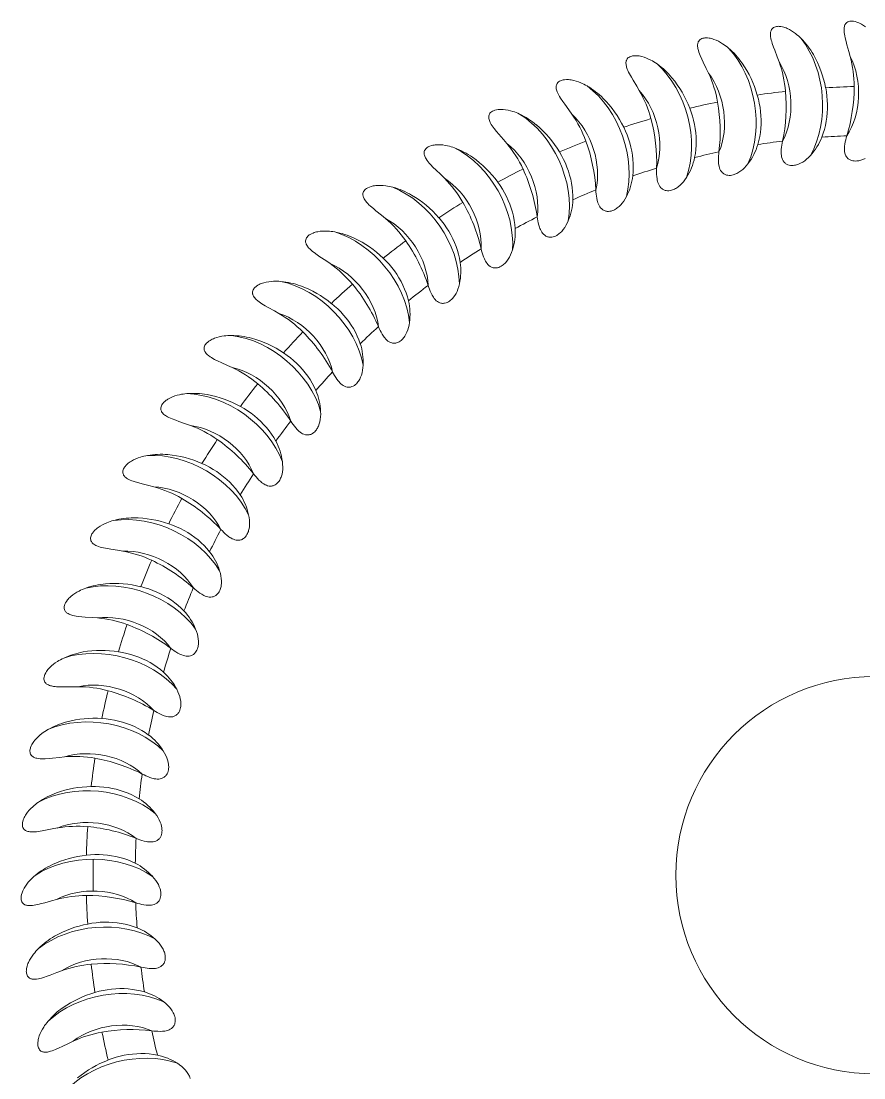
# Model space of a CAD drawing. Extents: x 89 to 513, y 1 to 440.
# Drawn here: x 417.77 to 447.86, y 182.76 to 220.47 of the extents above; entities that cross this region are included whole.
import ezdxf

# ---------------------------------------------------------------- set-up
doc = ezdxf.new("R2010")
doc.units = 0
doc.header["$LTSCALE"] = 7
doc.header["$MEASUREMENT"] = 0
doc.layers.add('8', color=252, linetype='CONTINUOUS', lineweight=15)

msp = doc.modelspace()

# ---------------------------------------------------------------- linework, layer by layer
at = {"layer": '8', "ltscale": 0.000105562}
msp.add_line((444.958, 216.183), (444.959, 216.187), dxfattribs=at)
at = {"layer": '8', "ltscale": 0.000105595}
msp.add_line((447.253, 216.369), (447.254, 216.373), dxfattribs=at)
at = {"layer": '8', "ltscale": 0.000105612}
msp.add_line((442.688, 215.797), (442.688, 215.801), dxfattribs=at)
at = {"layer": '8', "ltscale": 0.000105723}
msp.add_line((440.46, 215.215), (440.46, 215.219), dxfattribs=at)
at = {"layer": '8', "ltscale": 0.000105822}
msp.add_line((438.291, 214.44), (438.291, 214.445), dxfattribs=at)
at = {"layer": '8', "ltscale": 0.000105631}
msp.add_line((436.199, 213.48), (436.198, 213.484), dxfattribs=at)
at = {"layer": '8', "ltscale": 0.000105665}
msp.add_line((434.197, 212.341), (434.196, 212.345), dxfattribs=at)
at = {"layer": '8', "ltscale": 0.000105854}
msp.add_line((432.303, 211.032), (432.302, 211.036), dxfattribs=at)
at = {"layer": '8', "ltscale": 0.000105614}
msp.add_line((430.53, 209.563), (430.528, 209.567), dxfattribs=at)
at = {"layer": '8', "ltscale": 0.000105645}
msp.add_line((428.892, 207.945), (428.89, 207.948), dxfattribs=at)
at = {"layer": '8', "ltscale": 0.000105436}
msp.add_line((427.401, 206.19), (427.398, 206.193), dxfattribs=at)
at = {"layer": '8', "ltscale": 0.000105778}
msp.add_line((426.068, 204.312), (426.066, 204.315), dxfattribs=at)
at = {"layer": '8', "ltscale": 0.000105788}
msp.add_line((424.905, 202.325), (424.902, 202.328), dxfattribs=at)
at = {"layer": '8', "ltscale": 0.000105777}
msp.add_line((423.919, 200.244), (423.916, 200.247), dxfattribs=at)
at = {"layer": '8', "ltscale": 0.000105629}
msp.add_line((423.118, 198.085), (423.115, 198.088), dxfattribs=at)
at = {"layer": '8', "ltscale": 0.000105437}
msp.add_line((422.508, 195.865), (422.505, 195.867), dxfattribs=at)
at = {"layer": '8', "ltscale": 0.000105602}
msp.add_line((422.095, 193.6), (422.091, 193.601), dxfattribs=at)
at = {"layer": '8', "ltscale": 0.000105618}
msp.add_line((421.88, 191.307), (421.876, 191.309), dxfattribs=at)
at = {"layer": '8', "ltscale": 0.028284}
msp.add_line((420.342, 189.427), (420.342, 190.559), dxfattribs=at)
at = {"layer": '8', "ltscale": 0.000105541}
msp.add_line((421.865, 189.004), (421.861, 189.006), dxfattribs=at)
at = {"layer": '8', "ltscale": 0.000105601}
msp.add_line((422.052, 186.709), (422.048, 186.71), dxfattribs=at)
at = {"layer": '8', "ltscale": 0.000105657}
msp.add_line((422.438, 184.439), (422.434, 184.44), dxfattribs=at)
at = {"layer": '8'}
for points in [[(445.62, 219.848), (445.573, 219.894), (445.524, 219.939), (445.475, 219.981), (445.426, 220.021), (445.355, 220.072), (445.283, 220.12), (445.207, 220.164), (445.128, 220.203), (445.084, 220.222), (445.038, 220.239), (445, 220.251), (444.961, 220.261), (444.902, 220.273), (444.842, 220.28), (444.812, 220.281), (444.782, 220.28), (444.743, 220.276), (444.705, 220.267), (444.669, 220.254), (444.637, 220.236), (444.608, 220.215), (444.585, 220.19), (444.565, 220.162), (444.555, 220.142), (444.547, 220.121), (444.539, 220.096), (444.533, 220.07), (444.529, 220.034), (444.527, 219.997), (444.529, 219.96), (444.532, 219.923), (444.544, 219.849), (444.557, 219.792), (444.571, 219.737), (444.592, 219.669), (444.636, 219.539), (444.678, 219.426), (444.768, 219.194), (444.833, 219.019)], [(447.92, 220.263), (447.848, 220.313), (447.773, 220.359), (447.73, 220.382), (447.686, 220.403), (447.649, 220.418), (447.611, 220.432), (447.554, 220.449), (447.494, 220.461), (447.464, 220.465), (447.435, 220.466), (447.395, 220.465), (447.357, 220.46), (447.32, 220.45), (447.286, 220.436), (447.256, 220.416), (447.23, 220.394), (447.209, 220.368), (447.197, 220.349), (447.187, 220.329), (447.177, 220.304), (447.169, 220.279), (447.161, 220.243), (447.156, 220.206), (447.154, 220.169), (447.155, 220.132), (447.16, 220.057), (447.168, 220), (447.178, 219.943), (447.192, 219.875), (447.225, 219.741), (447.257, 219.625), (447.326, 219.385), (447.375, 219.206)], [(443.028, 219.506), (442.977, 219.548), (442.924, 219.588), (442.872, 219.625), (442.819, 219.661), (442.745, 219.706), (442.668, 219.747), (442.589, 219.784), (442.507, 219.816), (442.461, 219.831), (442.414, 219.844), (442.375, 219.853), (442.335, 219.86), (442.275, 219.867), (442.215, 219.869), (442.185, 219.867), (442.155, 219.863), (442.117, 219.855), (442.08, 219.843), (442.045, 219.827), (442.014, 219.807), (441.988, 219.783), (441.967, 219.756), (441.95, 219.727), (441.941, 219.706), (441.935, 219.685), (441.929, 219.659), (441.926, 219.632), (441.925, 219.596), (441.926, 219.559), (441.931, 219.522), (441.937, 219.486), (441.956, 219.413), (441.973, 219.358), (441.993, 219.303), (442.019, 219.238), (442.075, 219.112), (442.127, 219.004), (442.236, 218.78), (442.316, 218.612)], [(440.476, 218.939), (440.421, 218.977), (440.365, 219.012), (440.31, 219.045), (440.254, 219.075), (440.176, 219.114), (440.096, 219.149), (440.014, 219.178), (439.93, 219.203), (439.882, 219.214), (439.835, 219.223), (439.795, 219.228), (439.755, 219.232), (439.694, 219.233), (439.634, 219.23), (439.604, 219.225), (439.575, 219.219), (439.537, 219.208), (439.501, 219.193), (439.468, 219.174), (439.44, 219.151), (439.415, 219.125), (439.396, 219.096), (439.383, 219.066), (439.376, 219.044), (439.371, 219.022), (439.368, 218.996), (439.367, 218.969), (439.369, 218.932), (439.374, 218.896), (439.381, 218.86), (439.391, 218.824), (439.416, 218.753), (439.438, 218.7), (439.462, 218.647), (439.494, 218.585), (439.561, 218.464), (439.621, 218.36), (439.75, 218.147), (439.844, 217.986)], [(437.983, 218.152), (437.925, 218.185), (437.866, 218.215), (437.808, 218.243), (437.75, 218.269), (437.669, 218.3), (437.586, 218.328), (437.502, 218.35), (437.415, 218.367), (437.367, 218.374), (437.319, 218.379), (437.279, 218.381), (437.239, 218.381), (437.178, 218.377), (437.119, 218.368), (437.089, 218.361), (437.061, 218.353), (437.024, 218.338), (436.99, 218.32), (436.958, 218.298), (436.932, 218.273), (436.91, 218.245), (436.894, 218.214), (436.882, 218.183), (436.878, 218.161), (436.875, 218.138), (436.874, 218.112), (436.875, 218.085), (436.88, 218.049), (436.888, 218.013), (436.899, 217.978), (436.912, 217.943), (436.943, 217.874), (436.97, 217.823), (436.998, 217.773), (437.035, 217.713), (437.112, 217.599), (437.182, 217.501), (437.328, 217.299), (437.436, 217.148)], [(446.363, 216.325), (446.413, 216.463), (446.456, 216.604), (446.492, 216.748), (446.521, 216.894), (446.542, 217.041), (446.557, 217.19), (446.564, 217.34), (446.565, 217.491), (446.558, 217.641), (446.545, 217.791), (446.525, 217.941), (446.499, 218.089)], [(444.076, 216.061), (444.113, 216.203), (444.144, 216.347), (444.167, 216.493), (444.183, 216.641), (444.191, 216.79), (444.193, 216.94), (444.187, 217.09), (444.174, 217.24), (444.155, 217.389), (444.129, 217.538), (444.096, 217.685), (444.057, 217.83)], [(435.567, 217.151), (435.507, 217.178), (435.445, 217.204), (435.386, 217.226), (435.325, 217.247), (435.242, 217.271), (435.157, 217.291), (435.071, 217.306), (434.984, 217.316), (434.935, 217.319), (434.887, 217.319), (434.846, 217.317), (434.806, 217.314), (434.747, 217.305), (434.688, 217.291), (434.659, 217.281), (434.632, 217.27), (434.596, 217.253), (434.564, 217.231), (434.534, 217.207), (434.51, 217.18), (434.491, 217.149), (434.477, 217.118), (434.469, 217.085), (434.466, 217.063), (434.465, 217.041), (434.466, 217.014), (434.47, 216.988), (434.478, 216.952), (434.489, 216.917), (434.503, 216.883), (434.519, 216.849), (434.556, 216.783), (434.587, 216.735), (434.62, 216.687), (434.662, 216.631), (434.749, 216.524), (434.826, 216.433), (434.99, 216.244), (435.111, 216.103)], [(441.819, 215.599), (441.845, 215.743), (441.863, 215.89), (441.873, 216.037), (441.876, 216.186), (441.871, 216.335), (441.859, 216.484), (441.841, 216.633), (441.815, 216.782), (441.783, 216.929), (441.744, 217.074), (441.698, 217.218), (441.647, 217.36)], [(439.612, 214.941), (439.625, 215.088), (439.63, 215.235), (439.627, 215.383), (439.617, 215.532), (439.599, 215.68), (439.575, 215.827), (439.543, 215.974), (439.505, 216.12), (439.46, 216.263), (439.408, 216.405), (439.351, 216.544), (439.286, 216.681)], [(445.953, 215.673), (445.886, 215.604), (445.818, 215.542), (445.749, 215.487), (445.678, 215.439), (445.606, 215.399), (445.533, 215.365), (445.496, 215.352), (445.459, 215.34), (445.424, 215.331), (445.389, 215.324), (445.342, 215.318), (445.295, 215.316), (445.248, 215.319), (445.201, 215.327), (445.153, 215.341), (445.128, 215.351), (445.104, 215.363), (445.081, 215.377), (445.059, 215.394), (445.036, 215.414), (445.014, 215.437), (444.984, 215.476), (444.958, 215.525), (444.94, 215.57), (444.926, 215.62), (444.916, 215.672), (444.91, 215.726), (444.908, 215.767), (444.908, 215.809), (444.912, 215.89), (444.92, 215.967), (444.931, 216.042), (444.944, 216.113), (444.958, 216.183)], [(447.905, 215.566), (447.83, 215.532), (447.755, 215.505), (447.717, 215.494), (447.679, 215.486), (447.643, 215.48), (447.608, 215.476), (447.561, 215.474), (447.514, 215.477), (447.467, 215.483), (447.42, 215.495), (447.374, 215.514), (447.35, 215.526), (447.327, 215.54), (447.306, 215.556), (447.284, 215.575), (447.264, 215.596), (447.244, 215.621), (447.218, 215.663), (447.196, 215.714), (447.182, 215.76), (447.172, 215.811), (447.167, 215.864), (447.166, 215.918), (447.167, 215.96), (447.171, 216.001), (447.182, 216.081), (447.197, 216.158), (447.214, 216.232), (447.233, 216.301), (447.253, 216.369)], [(433.249, 215.943), (433.186, 215.965), (433.122, 215.985), (433.061, 216.002), (432.999, 216.017), (432.914, 216.034), (432.828, 216.047), (432.741, 216.055), (432.653, 216.056), (432.604, 216.055), (432.556, 216.051), (432.516, 216.046), (432.476, 216.039), (432.418, 216.025), (432.36, 216.006), (432.333, 215.994), (432.306, 215.98), (432.273, 215.96), (432.242, 215.936), (432.215, 215.909), (432.193, 215.879), (432.176, 215.848), (432.165, 215.815), (432.16, 215.782), (432.159, 215.76), (432.16, 215.737), (432.164, 215.711), (432.17, 215.685), (432.181, 215.65), (432.195, 215.616), (432.212, 215.583), (432.231, 215.551), (432.273, 215.489), (432.308, 215.443), (432.345, 215.399), (432.392, 215.346), (432.488, 215.247), (432.573, 215.163), (432.752, 214.989), (432.885, 214.859)], [(437.471, 214.094), (437.47, 214.241), (437.463, 214.389), (437.447, 214.536), (437.424, 214.683), (437.394, 214.829), (437.356, 214.974), (437.312, 215.117), (437.261, 215.259), (437.204, 215.398), (437.14, 215.535), (437.07, 215.668), (436.995, 215.799)], [(443.723, 215.376), (443.663, 215.301), (443.6, 215.234), (443.536, 215.173), (443.47, 215.119), (443.402, 215.072), (443.332, 215.033), (443.296, 215.016), (443.26, 215.001), (443.226, 214.989), (443.192, 214.979), (443.146, 214.969), (443.1, 214.963), (443.052, 214.962), (443.004, 214.965), (442.955, 214.975), (442.93, 214.983), (442.905, 214.993), (442.881, 215.005), (442.857, 215.02), (442.833, 215.038), (442.809, 215.059), (442.776, 215.096), (442.745, 215.142), (442.723, 215.185), (442.705, 215.233), (442.691, 215.285), (442.68, 215.337), (442.675, 215.379), (442.671, 215.42), (442.668, 215.501), (442.669, 215.579), (442.674, 215.655), (442.68, 215.726), (442.688, 215.797)], [(441.528, 214.886), (441.475, 214.806), (441.418, 214.733), (441.359, 214.667), (441.298, 214.608), (441.234, 214.555), (441.168, 214.51), (441.134, 214.49), (441.1, 214.472), (441.067, 214.457), (441.034, 214.444), (440.989, 214.43), (440.943, 214.42), (440.896, 214.414), (440.848, 214.414), (440.798, 214.419), (440.772, 214.425), (440.746, 214.433), (440.721, 214.443), (440.696, 214.455), (440.67, 214.471), (440.645, 214.49), (440.609, 214.524), (440.574, 214.567), (440.549, 214.608), (440.526, 214.655), (440.507, 214.705), (440.493, 214.756), (440.483, 214.797), (440.476, 214.838), (440.466, 214.918), (440.46, 214.996), (440.458, 215.072), (440.458, 215.144), (440.46, 215.215)], [(431.044, 214.537), (430.98, 214.554), (430.915, 214.568), (430.852, 214.58), (430.789, 214.59), (430.703, 214.599), (430.616, 214.604), (430.528, 214.604), (430.44, 214.599), (430.392, 214.593), (430.344, 214.585), (430.305, 214.576), (430.266, 214.566), (430.209, 214.547), (430.154, 214.522), (430.127, 214.508), (430.102, 214.492), (430.07, 214.469), (430.042, 214.442), (430.017, 214.413), (429.998, 214.382), (429.984, 214.349), (429.976, 214.316), (429.973, 214.282), (429.974, 214.26), (429.977, 214.237), (429.983, 214.211), (429.992, 214.186), (430.006, 214.152), (430.023, 214.12), (430.043, 214.088), (430.064, 214.058), (430.111, 214), (430.151, 213.957), (430.191, 213.917), (430.243, 213.869), (430.347, 213.778), (430.439, 213.701), (430.633, 213.544), (430.776, 213.426)], [(435.411, 213.064), (435.398, 213.21), (435.377, 213.356), (435.349, 213.502), (435.313, 213.646), (435.27, 213.789), (435.22, 213.93), (435.164, 214.069), (435.101, 214.205), (435.032, 214.339), (434.956, 214.47), (434.875, 214.597), (434.788, 214.72)], [(439.384, 214.206), (439.338, 214.122), (439.288, 214.044), (439.235, 213.973), (439.179, 213.909), (439.12, 213.851), (439.058, 213.8), (439.026, 213.777), (438.993, 213.756), (438.962, 213.738), (438.93, 213.723), (438.886, 213.705), (438.842, 213.691), (438.796, 213.681), (438.748, 213.676), (438.697, 213.678), (438.671, 213.681), (438.645, 213.687), (438.619, 213.694), (438.593, 213.705), (438.566, 213.718), (438.539, 213.735), (438.5, 213.765), (438.462, 213.805), (438.433, 213.844), (438.406, 213.888), (438.383, 213.936), (438.364, 213.987), (438.351, 214.026), (438.34, 214.067), (438.323, 214.146), (438.311, 214.223), (438.302, 214.298), (438.296, 214.37), (438.291, 214.44)], [(433.449, 211.858), (433.423, 212.003), (433.39, 212.146), (433.349, 212.288), (433.301, 212.429), (433.246, 212.568), (433.184, 212.704), (433.115, 212.838), (433.041, 212.968), (432.96, 213.095), (432.873, 213.219), (432.782, 213.338), (432.684, 213.454)], [(437.308, 213.342), (437.269, 213.254), (437.226, 213.172), (437.179, 213.097), (437.129, 213.028), (437.076, 212.965), (437.018, 212.909), (436.988, 212.883), (436.958, 212.86), (436.928, 212.839), (436.897, 212.821), (436.855, 212.799), (436.812, 212.781), (436.767, 212.768), (436.72, 212.759), (436.669, 212.756), (436.643, 212.757), (436.616, 212.76), (436.59, 212.765), (436.563, 212.773), (436.535, 212.784), (436.506, 212.799), (436.465, 212.826), (436.423, 212.862), (436.391, 212.898), (436.361, 212.94), (436.334, 212.986), (436.31, 213.034), (436.294, 213.073), (436.28, 213.112), (436.256, 213.189), (436.237, 213.265), (436.222, 213.339), (436.209, 213.41), (436.199, 213.48)], [(428.97, 212.945), (428.905, 212.956), (428.839, 212.965), (428.775, 212.971), (428.712, 212.975), (428.625, 212.977), (428.538, 212.974), (428.451, 212.967), (428.364, 212.954), (428.316, 212.943), (428.269, 212.931), (428.231, 212.919), (428.193, 212.906), (428.138, 212.882), (428.085, 212.853), (428.059, 212.836), (428.036, 212.818), (428.006, 212.792), (427.98, 212.763), (427.958, 212.732), (427.942, 212.699), (427.931, 212.665), (427.926, 212.631), (427.926, 212.598), (427.929, 212.575), (427.934, 212.553), (427.942, 212.528), (427.952, 212.504), (427.97, 212.471), (427.99, 212.44), (428.012, 212.411), (428.036, 212.382), (428.088, 212.328), (428.131, 212.289), (428.175, 212.252), (428.23, 212.209), (428.342, 212.128), (428.44, 212.06), (428.647, 211.92), (428.8, 211.815)], [(435.314, 212.3), (435.283, 212.209), (435.248, 212.124), (435.208, 212.045), (435.164, 211.972), (435.116, 211.905), (435.064, 211.844), (435.036, 211.815), (435.008, 211.789), (434.98, 211.766), (434.951, 211.745), (434.911, 211.72), (434.869, 211.699), (434.826, 211.681), (434.779, 211.668), (434.73, 211.661), (434.703, 211.659), (434.676, 211.66), (434.65, 211.663), (434.622, 211.669), (434.593, 211.677), (434.563, 211.689), (434.52, 211.712), (434.475, 211.745), (434.44, 211.778), (434.406, 211.817), (434.375, 211.861), (434.347, 211.907), (434.328, 211.944), (434.31, 211.982), (434.28, 212.056), (434.254, 212.13), (434.233, 212.203), (434.214, 212.272), (434.197, 212.341)], [(431.6, 210.485), (431.562, 210.627), (431.516, 210.767), (431.463, 210.906), (431.402, 211.042), (431.335, 211.175), (431.262, 211.305), (431.182, 211.432), (431.096, 211.556), (431.005, 211.675), (430.908, 211.791), (430.806, 211.902), (430.699, 212.008)], [(427.043, 211.178), (426.977, 211.183), (426.91, 211.186), (426.847, 211.187), (426.783, 211.185), (426.696, 211.18), (426.61, 211.17), (426.524, 211.155), (426.438, 211.134), (426.392, 211.12), (426.346, 211.103), (426.309, 211.088), (426.272, 211.071), (426.219, 211.042), (426.169, 211.009), (426.145, 210.99), (426.123, 210.97), (426.096, 210.942), (426.073, 210.911), (426.053, 210.877), (426.04, 210.844), (426.032, 210.809), (426.03, 210.774), (426.033, 210.741), (426.038, 210.719), (426.045, 210.698), (426.055, 210.673), (426.068, 210.65), (426.088, 210.619), (426.11, 210.59), (426.135, 210.562), (426.161, 210.536), (426.218, 210.487), (426.264, 210.452), (426.311, 210.419), (426.37, 210.38), (426.488, 210.309), (426.593, 210.25), (426.811, 210.129), (426.973, 210.037)], [(433.419, 211.088), (433.396, 210.995), (433.368, 210.907), (433.335, 210.825), (433.298, 210.748), (433.256, 210.677), (433.21, 210.612), (433.185, 210.582), (433.158, 210.553), (433.132, 210.528), (433.106, 210.504), (433.068, 210.476), (433.029, 210.45), (432.987, 210.429), (432.941, 210.412), (432.893, 210.4), (432.866, 210.397), (432.839, 210.396), (432.813, 210.396), (432.785, 210.399), (432.755, 210.405), (432.724, 210.414), (432.679, 210.434), (432.632, 210.462), (432.594, 210.492), (432.557, 210.528), (432.522, 210.569), (432.49, 210.612), (432.468, 210.647), (432.447, 210.684), (432.41, 210.756), (432.378, 210.827), (432.35, 210.897), (432.326, 210.965), (432.303, 211.032)], [(429.877, 208.957), (429.827, 209.095), (429.769, 209.231), (429.704, 209.364), (429.632, 209.494), (429.553, 209.621), (429.469, 209.744), (429.378, 209.864), (429.282, 209.979), (429.18, 210.091), (429.074, 210.197), (428.963, 210.299), (428.847, 210.396)], [(431.637, 209.716), (431.622, 209.621), (431.602, 209.531), (431.577, 209.447), (431.546, 209.367), (431.511, 209.292), (431.47, 209.223), (431.447, 209.191), (431.424, 209.16), (431.4, 209.133), (431.376, 209.107), (431.341, 209.075), (431.304, 209.047), (431.263, 209.022), (431.22, 209.001), (431.172, 208.985), (431.147, 208.979), (431.12, 208.975), (431.093, 208.974), (431.065, 208.974), (431.035, 208.978), (431.004, 208.984), (430.957, 209), (430.907, 209.024), (430.867, 209.051), (430.827, 209.083), (430.789, 209.121), (430.753, 209.161), (430.728, 209.194), (430.704, 209.228), (430.661, 209.297), (430.623, 209.365), (430.589, 209.433), (430.558, 209.498), (430.53, 209.563)], [(425.278, 209.25), (425.211, 209.249), (425.145, 209.246), (425.081, 209.241), (425.018, 209.234), (424.932, 209.221), (424.846, 209.204), (424.762, 209.181), (424.679, 209.153), (424.634, 209.135), (424.589, 209.115), (424.554, 209.096), (424.519, 209.076), (424.468, 209.043), (424.421, 209.005), (424.399, 208.985), (424.379, 208.963), (424.355, 208.932), (424.334, 208.899), (424.318, 208.864), (424.307, 208.829), (424.302, 208.794), (424.303, 208.759), (424.309, 208.726), (424.316, 208.705), (424.325, 208.684), (424.337, 208.661), (424.352, 208.638), (424.374, 208.609), (424.399, 208.582), (424.426, 208.557), (424.455, 208.533), (424.516, 208.489), (424.565, 208.459), (424.615, 208.43), (424.676, 208.396), (424.8, 208.336), (424.909, 208.286), (425.137, 208.184), (425.307, 208.107)], [(428.294, 207.284), (428.232, 207.417), (428.162, 207.547), (428.086, 207.674), (428.003, 207.798), (427.914, 207.917), (427.819, 208.033), (427.718, 208.144), (427.612, 208.251), (427.501, 208.353), (427.386, 208.45), (427.266, 208.541), (427.142, 208.628)], [(429.981, 208.194), (429.975, 208.098), (429.962, 208.007), (429.944, 207.92), (429.921, 207.838), (429.892, 207.761), (429.858, 207.688), (429.838, 207.654), (429.817, 207.621), (429.796, 207.592), (429.774, 207.564), (429.742, 207.53), (429.707, 207.498), (429.67, 207.47), (429.628, 207.445), (429.582, 207.425), (429.557, 207.417), (429.53, 207.411), (429.504, 207.407), (429.476, 207.405), (429.446, 207.406), (429.414, 207.409), (429.366, 207.421), (429.315, 207.441), (429.272, 207.464), (429.229, 207.493), (429.188, 207.527), (429.149, 207.564), (429.121, 207.595), (429.094, 207.627), (429.045, 207.691), (429.001, 207.756), (428.962, 207.82), (428.926, 207.883), (428.892, 207.945)], [(423.687, 207.175), (423.62, 207.169), (423.554, 207.16), (423.492, 207.15), (423.429, 207.137), (423.345, 207.117), (423.261, 207.092), (423.179, 207.062), (423.098, 207.026), (423.055, 207.004), (423.013, 206.98), (422.979, 206.959), (422.946, 206.936), (422.899, 206.898), (422.855, 206.857), (422.835, 206.834), (422.817, 206.811), (422.795, 206.778), (422.777, 206.743), (422.764, 206.707), (422.757, 206.671), (422.755, 206.636), (422.759, 206.602), (422.768, 206.569), (422.776, 206.549), (422.787, 206.529), (422.801, 206.506), (422.818, 206.485), (422.843, 206.458), (422.87, 206.434), (422.899, 206.411), (422.93, 206.39), (422.994, 206.351), (423.045, 206.325), (423.098, 206.3), (423.162, 206.273), (423.291, 206.223), (423.404, 206.183), (423.64, 206.101), (423.815, 206.039)], [(426.863, 205.48), (426.789, 205.607), (426.709, 205.731), (426.622, 205.85), (426.528, 205.966), (426.429, 206.077), (426.324, 206.184), (426.214, 206.286), (426.099, 206.383), (425.98, 206.475), (425.857, 206.562), (425.729, 206.643), (425.599, 206.718)], [(428.465, 206.533), (428.466, 206.437), (428.462, 206.345), (428.452, 206.257), (428.435, 206.173), (428.413, 206.094), (428.385, 206.019), (428.369, 205.983), (428.351, 205.948), (428.333, 205.917), (428.313, 205.888), (428.284, 205.85), (428.252, 205.816), (428.217, 205.785), (428.178, 205.756), (428.134, 205.732), (428.109, 205.722), (428.084, 205.714), (428.058, 205.708), (428.03, 205.703), (428, 205.701), (427.968, 205.702), (427.919, 205.709), (427.866, 205.725), (427.821, 205.744), (427.776, 205.769), (427.732, 205.799), (427.69, 205.833), (427.66, 205.861), (427.63, 205.891), (427.576, 205.951), (427.527, 206.011), (427.481, 206.072), (427.44, 206.131), (427.401, 206.19)], [(422.283, 204.97), (422.217, 204.957), (422.152, 204.943), (422.09, 204.927), (422.029, 204.909), (421.947, 204.882), (421.866, 204.849), (421.787, 204.813), (421.71, 204.77), (421.668, 204.745), (421.628, 204.717), (421.596, 204.693), (421.565, 204.667), (421.522, 204.625), (421.482, 204.58), (421.464, 204.556), (421.448, 204.531), (421.429, 204.496), (421.414, 204.46), (421.404, 204.423), (421.4, 204.387), (421.401, 204.351), (421.408, 204.318), (421.42, 204.286), (421.43, 204.266), (421.443, 204.247), (421.459, 204.226), (421.477, 204.207), (421.504, 204.182), (421.534, 204.16), (421.565, 204.14), (421.597, 204.121), (421.664, 204.089), (421.718, 204.067), (421.772, 204.047), (421.839, 204.025), (421.971, 203.987), (422.087, 203.956), (422.329, 203.896), (422.51, 203.849)], [(427.098, 204.747), (427.108, 204.651), (427.112, 204.559), (427.109, 204.471), (427.101, 204.386), (427.086, 204.304), (427.064, 204.227), (427.051, 204.19), (427.036, 204.154), (427.02, 204.122), (427.003, 204.09), (426.978, 204.051), (426.949, 204.014), (426.917, 203.979), (426.88, 203.948), (426.838, 203.92), (426.815, 203.908), (426.79, 203.897), (426.765, 203.889), (426.737, 203.882), (426.708, 203.877), (426.676, 203.875), (426.626, 203.878), (426.572, 203.889), (426.526, 203.904), (426.479, 203.925), (426.433, 203.952), (426.388, 203.982), (426.355, 204.007), (426.323, 204.034), (426.263, 204.089), (426.209, 204.145), (426.159, 204.201), (426.113, 204.257), (426.068, 204.312)], [(425.595, 203.558), (425.51, 203.678), (425.419, 203.794), (425.322, 203.906), (425.219, 204.013), (425.11, 204.115), (424.996, 204.212), (424.878, 204.305), (424.755, 204.391), (424.628, 204.472), (424.498, 204.548), (424.364, 204.617), (424.227, 204.681)], [(421.076, 202.65), (421.012, 202.632), (420.948, 202.612), (420.888, 202.591), (420.829, 202.568), (420.749, 202.533), (420.671, 202.494), (420.596, 202.451), (420.523, 202.402), (420.484, 202.372), (420.446, 202.341), (420.417, 202.314), (420.388, 202.286), (420.348, 202.241), (420.312, 202.192), (420.297, 202.167), (420.282, 202.14), (420.267, 202.104), (420.255, 202.067), (420.249, 202.029), (420.248, 201.993), (420.252, 201.957), (420.262, 201.924), (420.276, 201.894), (420.288, 201.875), (420.302, 201.857), (420.32, 201.838), (420.34, 201.82), (420.369, 201.798), (420.401, 201.778), (420.433, 201.761), (420.467, 201.745), (420.537, 201.719), (420.592, 201.701), (420.648, 201.686), (420.716, 201.67), (420.852, 201.644), (420.97, 201.624), (421.216, 201.585), (421.4, 201.554)], [(424.499, 201.532), (424.404, 201.645), (424.303, 201.752), (424.197, 201.855), (424.085, 201.953), (423.967, 202.045), (423.846, 202.132), (423.72, 202.214), (423.59, 202.289), (423.456, 202.359), (423.32, 202.423), (423.18, 202.481), (423.038, 202.532)], [(425.893, 202.848), (425.911, 202.753), (425.923, 202.662), (425.928, 202.574), (425.927, 202.488), (425.919, 202.406), (425.904, 202.327), (425.894, 202.289), (425.883, 202.252), (425.87, 202.218), (425.855, 202.186), (425.834, 202.144), (425.808, 202.104), (425.779, 202.067), (425.745, 202.033), (425.706, 202.002), (425.684, 201.988), (425.66, 201.975), (425.635, 201.964), (425.609, 201.955), (425.58, 201.948), (425.548, 201.943), (425.499, 201.942), (425.444, 201.948), (425.396, 201.959), (425.348, 201.976), (425.299, 201.998), (425.252, 202.024), (425.217, 202.046), (425.182, 202.07), (425.119, 202.12), (425.06, 202.171), (425.005, 202.223), (424.954, 202.274), (424.905, 202.325)], [(424.857, 200.851), (424.884, 200.759), (424.904, 200.669), (424.917, 200.581), (424.923, 200.496), (424.922, 200.413), (424.914, 200.334), (424.908, 200.295), (424.899, 200.257), (424.889, 200.222), (424.878, 200.188), (424.86, 200.145), (424.838, 200.103), (424.812, 200.064), (424.782, 200.026), (424.745, 199.992), (424.724, 199.976), (424.702, 199.961), (424.678, 199.948), (424.652, 199.937), (424.624, 199.927), (424.593, 199.92), (424.544, 199.914), (424.488, 199.915), (424.441, 199.922), (424.39, 199.935), (424.34, 199.953), (424.291, 199.974), (424.254, 199.993), (424.217, 200.014), (424.15, 200.058), (424.087, 200.104), (424.027, 200.151), (423.972, 200.197), (423.919, 200.244)], [(420.076, 200.234), (420.014, 200.211), (419.953, 200.185), (419.894, 200.159), (419.837, 200.131), (419.761, 200.089), (419.687, 200.044), (419.615, 199.994), (419.547, 199.938), (419.511, 199.906), (419.476, 199.872), (419.449, 199.842), (419.423, 199.812), (419.387, 199.763), (419.355, 199.712), (419.342, 199.685), (419.33, 199.657), (419.318, 199.62), (419.309, 199.582), (419.306, 199.544), (419.308, 199.507), (419.316, 199.472), (419.328, 199.44), (419.345, 199.411), (419.359, 199.394), (419.374, 199.377), (419.394, 199.359), (419.415, 199.343), (419.447, 199.324), (419.479, 199.307), (419.513, 199.292), (419.548, 199.28), (419.62, 199.259), (419.677, 199.247), (419.734, 199.237), (419.803, 199.227), (419.94, 199.212), (420.06, 199.203), (420.309, 199.185), (420.494, 199.17)], [(423.583, 199.419), (423.479, 199.523), (423.369, 199.621), (423.254, 199.714), (423.134, 199.802), (423.009, 199.884), (422.88, 199.96), (422.748, 200.03), (422.612, 200.094), (422.473, 200.152), (422.331, 200.204), (422.187, 200.249), (422.041, 200.288)], [(424, 198.772), (424.035, 198.682), (424.062, 198.594), (424.082, 198.508), (424.096, 198.424), (424.102, 198.341), (424.102, 198.261), (424.099, 198.222), (424.093, 198.183), (424.087, 198.148), (424.078, 198.113), (424.064, 198.068), (424.046, 198.025), (424.024, 197.983), (423.996, 197.944), (423.963, 197.906), (423.944, 197.888), (423.922, 197.871), (423.9, 197.857), (423.875, 197.843), (423.848, 197.831), (423.818, 197.821), (423.769, 197.811), (423.714, 197.807), (423.666, 197.81), (423.615, 197.818), (423.563, 197.832), (423.512, 197.849), (423.474, 197.865), (423.435, 197.882), (423.364, 197.92), (423.297, 197.96), (423.234, 198.002), (423.175, 198.043), (423.118, 198.085)], [(422.855, 197.234), (422.743, 197.328), (422.625, 197.417), (422.502, 197.5), (422.375, 197.576), (422.243, 197.647), (422.108, 197.712), (421.97, 197.77), (421.829, 197.822), (421.685, 197.867), (421.54, 197.907), (421.392, 197.939), (421.244, 197.965)], [(419.291, 197.741), (419.231, 197.712), (419.172, 197.681), (419.116, 197.65), (419.062, 197.617), (418.989, 197.569), (418.92, 197.517), (418.853, 197.461), (418.789, 197.4), (418.756, 197.364), (418.724, 197.327), (418.7, 197.295), (418.677, 197.263), (418.645, 197.211), (418.618, 197.157), (418.607, 197.129), (418.598, 197.101), (418.589, 197.062), (418.584, 197.024), (418.584, 196.985), (418.589, 196.949), (418.6, 196.915), (418.615, 196.884), (418.635, 196.857), (418.65, 196.841), (418.666, 196.825), (418.688, 196.809), (418.71, 196.795), (418.743, 196.779), (418.777, 196.765), (418.812, 196.753), (418.848, 196.744), (418.922, 196.73), (418.979, 196.722), (419.037, 196.717), (419.107, 196.713), (419.245, 196.711), (419.365, 196.711), (419.614, 196.716), (419.8, 196.717)], [(423.327, 196.625), (423.37, 196.539), (423.404, 196.454), (423.432, 196.37), (423.453, 196.287), (423.467, 196.206), (423.473, 196.126), (423.473, 196.086), (423.472, 196.047), (423.468, 196.011), (423.463, 195.976), (423.452, 195.93), (423.438, 195.886), (423.419, 195.842), (423.396, 195.8), (423.366, 195.76), (423.348, 195.74), (423.328, 195.722), (423.307, 195.705), (423.284, 195.69), (423.258, 195.675), (423.228, 195.662), (423.181, 195.648), (423.126, 195.64), (423.078, 195.638), (423.026, 195.642), (422.974, 195.651), (422.922, 195.664), (422.882, 195.676), (422.842, 195.69), (422.768, 195.722), (422.698, 195.756), (422.631, 195.792), (422.569, 195.828), (422.508, 195.865)], [(422.321, 194.994), (422.201, 195.078), (422.075, 195.156), (421.946, 195.228), (421.812, 195.293), (421.675, 195.352), (421.535, 195.405), (421.392, 195.451), (421.247, 195.49), (421.1, 195.523), (420.952, 195.549), (420.802, 195.569), (420.652, 195.582)], [(418.726, 195.188), (418.669, 195.154), (418.612, 195.118), (418.56, 195.082), (418.508, 195.045), (418.44, 194.99), (418.375, 194.932), (418.314, 194.871), (418.256, 194.805), (418.226, 194.766), (418.197, 194.727), (418.176, 194.693), (418.155, 194.658), (418.129, 194.604), (418.107, 194.548), (418.098, 194.519), (418.091, 194.49), (418.085, 194.451), (418.084, 194.412), (418.087, 194.374), (418.096, 194.338), (418.109, 194.305), (418.127, 194.276), (418.149, 194.251), (418.166, 194.235), (418.184, 194.222), (418.206, 194.208), (418.23, 194.196), (418.264, 194.182), (418.299, 194.171), (418.335, 194.162), (418.372, 194.156), (418.446, 194.148), (418.504, 194.146), (418.562, 194.146), (418.632, 194.148), (418.77, 194.158), (418.889, 194.169), (419.137, 194.195), (419.322, 194.213)], [(422.844, 194.429), (422.894, 194.346), (422.936, 194.265), (422.971, 194.183), (422.999, 194.103), (423.02, 194.023), (423.033, 193.944), (423.036, 193.904), (423.038, 193.865), (423.038, 193.829), (423.035, 193.794), (423.029, 193.747), (423.019, 193.701), (423.004, 193.657), (422.984, 193.613), (422.958, 193.57), (422.942, 193.549), (422.924, 193.529), (422.904, 193.51), (422.882, 193.493), (422.858, 193.476), (422.829, 193.461), (422.783, 193.442), (422.73, 193.429), (422.682, 193.424), (422.63, 193.423), (422.577, 193.427), (422.524, 193.435), (422.483, 193.444), (422.442, 193.455), (422.366, 193.48), (422.293, 193.508), (422.223, 193.538), (422.158, 193.568), (422.095, 193.6)], [(421.984, 192.716), (421.856, 192.789), (421.725, 192.856), (421.59, 192.916), (421.451, 192.969), (421.309, 193.016), (421.165, 193.056), (421.019, 193.09), (420.871, 193.116), (420.721, 193.136), (420.571, 193.15), (420.421, 193.156), (420.27, 193.156)], [(418.385, 192.596), (418.331, 192.557), (418.278, 192.516), (418.229, 192.476), (418.181, 192.434), (418.118, 192.374), (418.059, 192.311), (418.002, 192.244), (417.95, 192.173), (417.924, 192.132), (417.899, 192.09), (417.881, 192.055), (417.863, 192.018), (417.841, 191.962), (417.824, 191.904), (417.818, 191.875), (417.814, 191.845), (417.812, 191.806), (417.814, 191.767), (417.82, 191.729), (417.832, 191.694), (417.848, 191.663), (417.869, 191.635), (417.892, 191.612), (417.91, 191.598), (417.929, 191.586), (417.953, 191.574), (417.978, 191.564), (418.013, 191.553), (418.049, 191.545), (418.085, 191.54), (418.122, 191.537), (418.197, 191.536), (418.255, 191.539), (418.313, 191.543), (418.382, 191.552), (418.519, 191.573), (418.637, 191.595), (418.882, 191.642), (419.065, 191.676)], [(422.554, 192.198), (422.611, 192.121), (422.66, 192.043), (422.702, 191.965), (422.737, 191.887), (422.764, 191.809), (422.784, 191.731), (422.791, 191.693), (422.797, 191.654), (422.799, 191.618), (422.8, 191.582), (422.798, 191.535), (422.792, 191.489), (422.781, 191.443), (422.765, 191.398), (422.742, 191.353), (422.728, 191.33), (422.712, 191.309), (422.694, 191.289), (422.674, 191.269), (422.651, 191.25), (422.624, 191.233), (422.58, 191.21), (422.527, 191.193), (422.48, 191.183), (422.429, 191.178), (422.375, 191.177), (422.322, 191.181), (422.28, 191.186), (422.239, 191.193), (422.16, 191.211), (422.085, 191.233), (422.013, 191.257), (421.946, 191.281), (421.88, 191.307)], [(421.846, 190.417), (421.713, 190.479), (421.576, 190.534), (421.436, 190.582), (421.293, 190.623), (421.148, 190.657), (421.001, 190.685), (420.852, 190.705), (420.703, 190.719), (420.552, 190.726), (420.401, 190.726), (420.251, 190.719), (420.101, 190.706)], [(418.272, 189.984), (418.222, 189.94), (418.173, 189.895), (418.127, 189.851), (418.083, 189.805), (418.025, 189.739), (417.971, 189.671), (417.921, 189.6), (417.876, 189.524), (417.853, 189.482), (417.832, 189.438), (417.816, 189.401), (417.802, 189.363), (417.785, 189.305), (417.773, 189.246), (417.77, 189.216), (417.768, 189.186), (417.769, 189.147), (417.775, 189.108), (417.785, 189.071), (417.799, 189.038), (417.818, 189.007), (417.841, 188.982), (417.867, 188.96), (417.886, 188.948), (417.906, 188.938), (417.931, 188.928), (417.956, 188.92), (417.992, 188.912), (418.028, 188.908), (418.065, 188.906), (418.102, 188.906), (418.177, 188.911), (418.235, 188.919), (418.291, 188.929), (418.36, 188.943), (418.494, 188.977), (418.61, 189.009), (418.849, 189.077), (419.029, 189.127)], [(422.46, 189.951), (422.523, 189.879), (422.579, 189.805), (422.627, 189.731), (422.669, 189.657), (422.703, 189.582), (422.73, 189.506), (422.74, 189.468), (422.749, 189.43), (422.754, 189.394), (422.758, 189.359), (422.76, 189.312), (422.758, 189.265), (422.751, 189.219), (422.739, 189.172), (422.721, 189.125), (422.709, 189.102), (422.694, 189.079), (422.679, 189.057), (422.66, 189.036), (422.638, 189.015), (422.613, 188.995), (422.571, 188.969), (422.521, 188.947), (422.474, 188.933), (422.424, 188.923), (422.37, 188.918), (422.317, 188.917), (422.275, 188.919), (422.233, 188.922), (422.153, 188.933), (422.077, 188.948), (422.003, 188.966), (421.934, 188.985), (421.865, 189.004)], [(421.91, 188.115), (421.772, 188.165), (421.631, 188.208), (421.487, 188.243), (421.341, 188.272), (421.193, 188.294), (421.044, 188.308), (420.895, 188.316), (420.744, 188.316), (420.594, 188.31), (420.444, 188.297), (420.294, 188.277), (420.146, 188.25)], [(422.561, 187.704), (422.631, 187.638), (422.693, 187.569), (422.747, 187.5), (422.795, 187.429), (422.836, 187.357), (422.869, 187.284), (422.883, 187.248), (422.895, 187.21), (422.904, 187.175), (422.911, 187.14), (422.917, 187.094), (422.918, 187.047), (422.916, 187), (422.908, 186.952), (422.894, 186.904), (422.884, 186.88), (422.871, 186.855), (422.857, 186.833), (422.841, 186.81), (422.821, 186.787), (422.798, 186.765), (422.758, 186.736), (422.71, 186.709), (422.665, 186.691), (422.615, 186.677), (422.563, 186.667), (422.509, 186.662), (422.467, 186.66), (422.425, 186.66), (422.345, 186.664), (422.267, 186.672), (422.193, 186.683), (422.122, 186.695), (422.052, 186.709)], [(418.387, 187.372), (418.34, 187.324), (418.295, 187.275), (418.254, 187.227), (418.214, 187.177), (418.163, 187.107), (418.115, 187.034), (418.071, 186.959), (418.032, 186.88), (418.013, 186.835), (417.996, 186.789), (417.984, 186.751), (417.973, 186.712), (417.961, 186.653), (417.955, 186.593), (417.954, 186.563), (417.955, 186.533), (417.959, 186.494), (417.968, 186.456), (417.981, 186.42), (417.998, 186.388), (418.02, 186.36), (418.045, 186.336), (418.072, 186.317), (418.092, 186.307), (418.113, 186.298), (418.139, 186.29), (418.165, 186.285), (418.201, 186.28), (418.238, 186.279), (418.275, 186.28), (418.312, 186.283), (418.386, 186.295), (418.442, 186.308), (418.498, 186.323), (418.565, 186.343), (418.696, 186.388), (418.808, 186.43), (419.041, 186.519), (419.216, 186.584)], [(422.174, 185.827), (422.032, 185.865), (421.888, 185.895), (421.741, 185.918), (421.593, 185.934), (421.444, 185.943), (421.295, 185.944), (421.145, 185.938), (420.995, 185.926), (420.846, 185.907), (420.697, 185.88), (420.55, 185.848), (420.404, 185.808)], [(422.859, 185.475), (422.933, 185.414), (423.001, 185.352), (423.062, 185.287), (423.116, 185.221), (423.162, 185.153), (423.202, 185.083), (423.219, 185.048), (423.234, 185.012), (423.246, 184.978), (423.256, 184.944), (423.266, 184.898), (423.272, 184.851), (423.273, 184.804), (423.269, 184.756), (423.259, 184.707), (423.252, 184.682), (423.241, 184.656), (423.23, 184.632), (423.215, 184.608), (423.197, 184.584), (423.176, 184.56), (423.139, 184.527), (423.093, 184.497), (423.05, 184.475), (423.002, 184.456), (422.95, 184.442), (422.897, 184.432), (422.856, 184.426), (422.814, 184.422), (422.734, 184.419), (422.656, 184.421), (422.58, 184.425), (422.508, 184.431), (422.438, 184.439)], [(418.729, 184.78), (418.687, 184.728), (418.646, 184.675), (418.609, 184.624), (418.574, 184.571), (418.529, 184.496), (418.487, 184.42), (418.45, 184.341), (418.418, 184.259), (418.403, 184.212), (418.39, 184.165), (418.381, 184.126), (418.374, 184.087), (418.368, 184.027), (418.366, 183.966), (418.368, 183.936), (418.371, 183.907), (418.379, 183.868), (418.391, 183.831), (418.407, 183.796), (418.428, 183.766), (418.452, 183.739), (418.478, 183.718), (418.508, 183.702), (418.528, 183.693), (418.55, 183.686), (418.576, 183.681), (418.602, 183.677), (418.639, 183.676), (418.676, 183.678), (418.713, 183.682), (418.749, 183.689), (418.822, 183.707), (418.877, 183.725), (418.931, 183.744), (418.996, 183.771), (419.123, 183.827), (419.231, 183.878), (419.455, 183.987), (419.623, 184.067)], [(422.636, 183.571), (422.491, 183.596), (422.345, 183.614), (422.197, 183.624), (422.049, 183.627), (421.899, 183.623), (421.75, 183.611), (421.601, 183.592), (421.453, 183.567), (421.306, 183.534), (421.16, 183.495), (421.017, 183.45), (420.875, 183.398)], [(423.349, 183.28), (423.429, 183.226), (423.502, 183.17), (423.568, 183.111), (423.627, 183.05), (423.68, 182.986), (423.725, 182.92), (423.745, 182.886), (423.763, 182.851), (423.778, 182.818), (423.791, 182.785), (423.805, 182.74)]]:
    msp.add_lwpolyline(points, dxfattribs=at)
msp.add_circle((448.242, 189.993), 7.091, dxfattribs=at)
for centre, radius, start, end in [((443.572, 217.833), 2.873, 30.0435, 44.5281), ((441.164, 217.32), 2.873, 35.0436, 49.5281), ((442.704, 217.356), 3.864, 10.931, 29.7215), ((443.357, 218.136), 4.158, 359.9697, 14.9089), ((438.809, 216.6), 2.873, 40.0435, 54.5281), ((440.338, 216.77), 3.866, 15.9221, 34.7047), ((440.923, 217.603), 4.158, 4.9697, 19.909), ((438.035, 215.979), 3.866, 20.9221, 39.7047), ((438.544, 216.86), 4.158, 9.9697, 24.909), ((436.526, 215.676), 2.873, 45.0435, 59.5281), ((436.24, 215.913), 4.158, 14.9697, 29.909), ((448.242, 189.993), 28.15, 96.4782, 98.5494), ((438.995, 217.438), 6.094, 348.1521, 4.9472), ((448.242, 189.993), 28.15, 91.4782, 93.5494), ((441.422, 218.139), 6.094, 343.1521, 359.9472), ((435.809, 214.99), 3.866, 25.9221, 44.7047), ((448.242, 189.993), 28.15, 101.4782, 103.5494), ((436.638, 216.528), 6.094, 353.1521, 9.9472), ((434.332, 214.557), 2.873, 50.0435, 64.5281), ((434.026, 214.768), 4.158, 19.9697, 34.909), ((448.242, 189.993), 28.15, 106.4782, 108.5494), ((434.37, 215.415), 6.094, 358.1521, 14.9472), ((433.677, 213.812), 3.866, 30.9221, 49.7047), ((431.921, 213.435), 4.158, 24.9697, 39.909), ((448.242, 189.993), 28.15, 111.4782, 113.5494), ((432.207, 214.11), 6.094, 3.1521, 19.9472), ((442.024, 216.685), 2.145, 322.3905, 343.075), ((448.242, 189.993), 26.399, 97.1437, 99.08), ((444.374, 217.125), 2.145, 317.3905, 338.075), ((448.242, 189.993), 26.399, 92.1437, 94.08), ((432.244, 213.252), 2.873, 55.0435, 69.5281), ((448.242, 189.993), 26.399, 102.1437, 104.08), ((431.657, 212.452), 3.866, 35.9221, 54.7047), ((439.721, 216.042), 2.145, 327.3905, 348.075), ((448.242, 189.993), 28.15, 116.4782, 118.5494), ((430.166, 212.62), 6.094, 8.1521, 24.9472), ((437.484, 215.2), 2.145, 332.3905, 353.075), ((448.242, 189.993), 26.399, 107.1437, 109.08), ((429.94, 211.923), 4.158, 29.9697, 44.909), ((430.278, 211.769), 2.873, 60.0435, 74.5281), ((429.763, 210.921), 3.866, 40.9221, 59.7047), ((448.242, 189.993), 26.399, 112.1437, 114.08), ((448.242, 189.993), 28.15, 121.4782, 123.5494), ((428.263, 210.959), 6.094, 13.1521, 29.9472), ((435.328, 214.166), 2.145, 337.3905, 358.075), ((428.098, 210.245), 4.158, 34.9697, 49.909), ((448.242, 189.993), 26.399, 117.1437, 119.08), ((433.27, 212.949), 2.145, 342.3905, 3.075), ((428.448, 210.12), 2.873, 65.0435, 79.5281), ((428.009, 209.231), 3.866, 45.9221, 64.7047), ((448.242, 189.993), 28.15, 126.4782, 128.5494), ((426.511, 209.138), 6.094, 18.1521, 34.9472), ((448.242, 189.993), 26.399, 122.1437, 124.08), ((426.41, 208.412), 4.158, 39.9697, 54.909), ((431.326, 211.557), 2.145, 347.3905, 8.075), ((426.769, 208.319), 2.873, 70.0435, 84.5281), ((426.409, 207.394), 3.866, 50.9221, 69.7047), ((448.242, 189.993), 28.15, 131.4782, 133.5494), ((424.925, 207.171), 6.094, 23.1521, 39.9472), ((448.242, 189.993), 26.399, 127.1437, 129.08), ((429.511, 210), 2.145, 352.3905, 13.075), ((424.888, 206.439), 4.158, 44.9697, 59.909), ((448.242, 189.993), 28.15, 136.4782, 138.5494), ((423.517, 205.073), 6.094, 28.1521, 44.9472), ((448.242, 189.993), 26.399, 132.1437, 134.08), ((425.254, 206.377), 2.873, 75.0435, 89.5281), ((424.976, 205.425), 3.866, 55.9221, 74.7047), ((427.839, 208.292), 2.145, 357.3905, 18.075), ((423.543, 204.341), 4.158, 49.9697, 64.9089), ((448.242, 189.993), 26.399, 137.1437, 139.08), ((448.242, 189.993), 28.15, 141.4782, 143.5494), ((422.297, 202.861), 6.094, 33.1521, 49.9472), ((423.913, 204.312), 2.873, 80.0435, 94.5281), ((423.719, 203.339), 3.866, 60.9221, 79.7047), ((426.321, 206.444), 2.145, 2.3905, 23.075), ((422.387, 202.134), 4.158, 54.9697, 69.909), ((448.242, 189.993), 26.399, 142.1437, 144.08), ((448.242, 189.993), 28.15, 146.4782, 148.5494), ((421.274, 200.551), 6.094, 38.1521, 54.9472), ((424.971, 204.471), 2.145, 7.3905, 28.075), ((422.758, 202.137), 2.873, 85.0435, 99.5281), ((422.65, 201.151), 3.866, 65.9221, 84.7047), ((448.242, 189.993), 26.399, 147.1437, 149.08), ((421.427, 199.834), 4.158, 59.9697, 74.909), ((448.242, 189.993), 28.15, 151.4782, 153.5494), ((420.456, 198.16), 6.094, 43.1521, 59.9472), ((423.798, 202.388), 2.145, 12.3905, 33.075), ((421.797, 199.869), 2.873, 90.0435, 104.5281), ((421.775, 198.878), 3.866, 70.9221, 89.7047), ((448.242, 189.993), 26.399, 152.1437, 154.08), ((420.671, 197.46), 4.158, 64.9697, 79.909), ((422.81, 200.21), 2.145, 17.3905, 38.075), ((448.242, 189.993), 28.15, 156.4782, 158.5494), ((419.85, 195.708), 6.094, 48.1521, 64.9472), ((421.036, 197.527), 2.873, 95.0435, 109.5281), ((421.101, 196.537), 3.866, 75.9221, 94.7047), ((448.242, 189.993), 26.399, 157.1437, 159.08), ((420.125, 195.029), 4.158, 69.9697, 84.909), ((422.017, 197.955), 2.145, 22.3905, 43.075), ((448.242, 189.993), 28.15, 161.4782, 163.5494), ((419.46, 193.211), 6.094, 53.1521, 69.9472), ((420.634, 194.147), 3.866, 80.9221, 99.7047), ((448.242, 189.993), 26.399, 162.1437, 164.08), ((420.483, 195.127), 2.873, 100.0435, 114.5281), ((421.423, 195.639), 2.145, 27.3905, 48.075), ((419.793, 192.559), 4.158, 74.9697, 89.909), ((448.242, 189.993), 28.15, 166.4782, 168.5494), ((419.289, 190.691), 6.094, 58.1521, 74.9472), ((448.242, 189.993), 26.399, 167.1437, 169.08), ((420.141, 192.688), 2.873, 105.0435, 119.5281), ((420.377, 191.725), 3.866, 85.9221, 104.7047), ((421.033, 193.28), 2.145, 32.3905, 53.075), ((419.678, 190.07), 4.158, 79.9697, 94.909), ((448.242, 189.993), 28.15, 171.4782, 173.5494), ((419.339, 188.165), 6.094, 63.1521, 79.9472), ((448.242, 189.993), 26.399, 172.1437, 174.08), ((420.332, 189.29), 3.866, 90.9221, 109.7047), ((420.013, 190.229), 2.873, 110.0435, 124.5281), ((420.85, 190.896), 2.145, 37.3905, 58.075), ((419.78, 187.58), 4.158, 84.9697, 99.9089), ((448.242, 189.993), 28.15, 176.4782, 178.5494), ((419.608, 185.653), 6.094, 68.1521, 84.9472), ((448.242, 189.993), 26.399, 177.1437, 179.08), ((420.5, 186.86), 3.866, 95.9221, 114.7047), ((420.875, 188.505), 2.145, 42.3905, 63.075), ((420.1, 187.768), 2.873, 115.0435, 129.5281), ((420.099, 185.109), 4.158, 89.9697, 104.909), ((448.242, 189.993), 28.15, 181.4782, 183.5494), ((420.095, 183.173), 6.094, 73.1521, 89.9472), ((448.242, 189.993), 26.399, 182.1437, 184.08), ((420.878, 184.454), 3.866, 100.9221, 119.7047), ((420.401, 185.324), 2.873, 120.0435, 134.5281), ((421.109, 186.126), 2.145, 47.3905, 68.075), ((420.632, 182.674), 4.158, 94.9697, 109.909), ((420.797, 180.746), 6.094, 78.1521, 94.9472), ((448.242, 189.993), 28.15, 186.4782, 188.5494), ((448.242, 189.993), 26.399, 187.1437, 189.08), ((421.465, 182.092), 3.864, 105.931, 124.7215), ((421.55, 183.776), 2.145, 52.3905, 73.075), ((420.914, 182.915), 2.873, 125.0435, 139.5281), ((421.374, 180.296), 4.158, 99.9697, 114.909), ((421.707, 178.39), 6.094, 83.1521, 99.9472), ((448.242, 189.993), 28.15, 191.4782, 193.5494), ((448.242, 189.993), 26.399, 192.1437, 194.08), ((422.256, 179.786), 3.866, 110.9221, 129.7047), ((422.193, 181.473), 2.145, 57.3905, 78.075)]:
    msp.add_arc(centre, radius, start, end, dxfattribs=at)
at = {"layer": '8', "extrusion": (0, 0, -1)}
for centre, major_axis, start_param, end_param in [((444.232, 217.649), (-0.265, 3.028), 0.821964, 2.341594), ((441.837, 217.194), (-0.528, 2.994), 0.821964, 2.341594), ((446.092, 217.893), (0, 2.24), 0.944614, 2.318961), ((439.491, 216.532), (-0.787, 2.936), 0.821964, 2.341594), ((443.669, 217.6), (-0.195, 2.231), 0.944614, 2.318961), ((441.28, 217.096), (-0.389, 2.206), 0.944614, 2.318961), ((437.211, 215.669), (-1.04, 2.857), 0.821964, 2.341594), ((438.944, 216.386), (-0.58, 2.164), 0.944614, 2.318961), ((435.015, 214.61), (-1.285, 2.755), 0.821964, 2.341594), ((436.679, 215.475), (-0.766, 2.105), 0.944614, 2.318961), ((434.502, 214.371), (-0.947, 2.03), 0.944614, 2.318961), ((432.92, 213.363), (-1.52, 2.633), 0.821964, 2.341594), ((432.43, 213.08), (-1.12, 1.94), 0.944614, 2.318961), ((430.941, 211.939), (-1.744, 2.49), 0.821964, 2.341594), ((430.478, 211.614), (-1.285, 1.835), 0.944614, 2.318961), ((429.094, 210.348), (-1.954, 2.329), 0.821964, 2.341594), ((428.661, 209.984), (-1.44, 1.716), 0.944614, 2.318961), ((427.393, 208.601), (-2.15, 2.15), 0.821964, 2.341594), ((426.993, 208.201), (-1.584, 1.584), 0.944614, 2.318961), ((425.851, 206.713), (-2.329, 1.954), 0.821964, 2.341594), ((425.487, 206.28), (-1.716, 1.44), 0.944614, 2.318961), ((424.479, 204.698), (-2.49, 1.744), 0.821964, 2.341594), ((424.154, 204.235), (-1.835, 1.285), 0.944614, 2.318961), ((423.288, 202.571), (-2.633, 1.52), 0.821964, 2.341594), ((423.005, 202.081), (-1.94, 1.12), 0.944614, 2.318961), ((422.286, 200.349), (-2.755, 1.285), 0.821964, 2.341594), ((422.047, 199.836), (-2.03, 0.947), 0.944614, 2.318961), ((421.482, 198.047), (-2.857, 1.04), 0.821964, 2.341594), ((421.289, 197.515), (-2.105, 0.766), 0.944614, 2.318961), ((420.882, 195.684), (-2.936, 0.787), 0.821964, 2.341594), ((420.736, 195.138), (-2.164, 0.58), 0.944614, 2.318961), ((420.49, 193.278), (-2.994, 0.528), 0.821964, 2.341594), ((420.392, 192.721), (-2.206, 0.389), 0.944614, 2.318961), ((420.31, 190.847), (-3.028, 0.265), 0.821964, 2.341594), ((420.26, 190.283), (-2.231, 0.195), 0.944614, 2.318961), ((420.342, 188.409), (-3.04, 0), 0.821964, 2.341594), ((420.342, 187.843), (-2.24, 0), 0.944614, 2.318961), ((420.586, 185.984), (-3.028, -0.265), 0.821964, 2.341594), ((420.635, 185.42), (-2.231, -0.195), 0.944614, 2.318961), ((421.041, 183.588), (-2.994, -0.528), 0.821964, 2.341594), ((421.139, 183.031), (-2.206, -0.389), 0.944614, 2.318961), ((421.702, 181.242), (-2.936, -0.787), 0.821964, 2.341594)]:
    msp.add_ellipse(centre, major_axis=major_axis, ratio=0.707107, start_param=start_param, end_param=end_param, dxfattribs=at)

doc.saveas('drawing.dxf')
